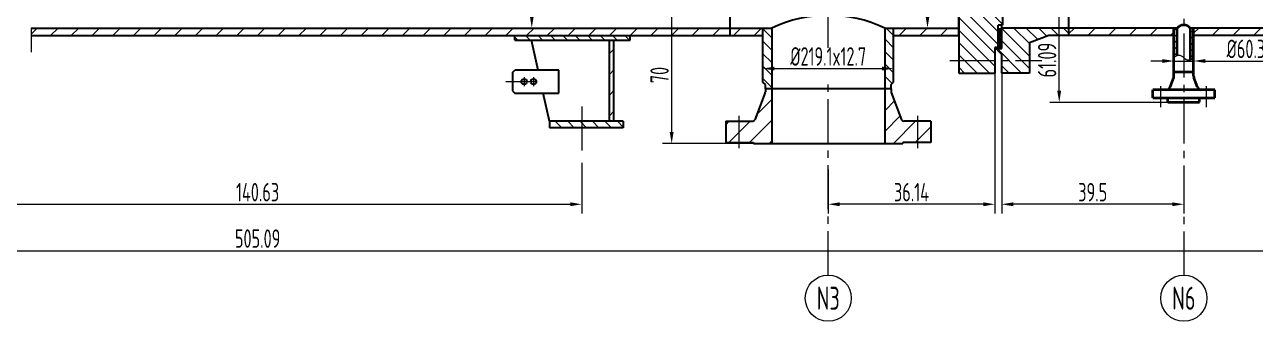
# Model space of a CAD drawing. Header units: millimetres. Extents: x 5765 to 6606, y -201 to 393.
# Drawn here: x 6055.1 to 6322.1, y 157.1 to 221.4 of the extents above; entities that cross this region are included whole.
import ezdxf
from ezdxf.enums import TextEntityAlignment as Align

# ---------------------------------------------------------------- set-up
doc = ezdxf.new("R2010")
doc.units = ezdxf.units.MM
doc.linetypes.add('CENTER2', pattern=[28.575, 19.05, -3.175, 3.175, -3.175])
doc.linetypes.add('PHANTOM2', pattern=[31.75, 15.875, -3.175, 3.175, -3.175, 3.175, -3.175])
for name, color, linetype, lineweight in [('1粗实线', 7, 'Continuous', 35), ('2细实线', 3, 'Continuous', 13), ('3中心线', 1, 'CENTER2', 13), ('5双点划线', 2, 'PHANTOM2', 13), ('6剖面线', 6, 'Continuous', 13), ('7文本', 2, 'Continuous', 13), ('8标注', 3, 'Continuous', 13)]:
    doc.layers.add(name, color=color, linetype=linetype, lineweight=lineweight)
doc.styles.add('lanpec', font='bpec_e.shx', dxfattribs={"width": 0.75, "bigfont": 'hztxt.shx'})
doc.styles.add('lanpec-dim', font='bpec_e.shx', dxfattribs={"width": 0.75})
doc.dimstyles.new('lanpec', dxfattribs={"dimtxt": 4, "dimasz": 2.5, "dimexe": 2, "dimexo": 0, "dimtad": 1, "dimdsep": 46, "dimtxsty": 'lanpec-dim', "dimcen": 2.5, "dimclrd": 256, "dimclre": 256, "dimclrt": 256, "dimazin": 0, "dimtfac": 1, "dimtmove": 0, "dimatfit": 3, "dimfxl": 1, "dimlwd": -1, "dimlwe": -1, "dimarcsym": 0})
doc.dimstyles.new('lanpec$0', dxfattribs={"dimscale": 10, "dimtxt": 4, "dimasz": 2.5, "dimexe": 2, "dimexo": 0, "dimtad": 1, "dimdec": 1, "dimdsep": 46, "dimtxsty": 'lanpec-dim', "dimcen": 0.09, "dimclrd": 256, "dimclre": 256, "dimclrt": 256, "dimadec": 1, "dimazin": 0, "dimtfac": 0.707, "dimtdec": 1, "dimtmove": 0, "dimatfit": 3, "dimfxl": 1, "dimarcsym": 0})

# ---------------------------------------------------------------- blocks, each defined once
blk = doc.blocks.new('*D64')
at = {"layer": '8标注', "transparency": 16777216}
for p, q in [((6165.13, 310.64), (6167.13, 310.64)), ((6165.13, 308.14), (6165.13, 223.14)), ((6165.13, 220.64), (6167.13, 220.64))]:
    blk.add_line(p, q, dxfattribs=at)
for points in [[(6164.72, 308.14), (6165.55, 308.14), (6165.13, 310.64)], [(6164.72, 223.14), (6165.55, 223.14), (6165.13, 220.64)]]:
    blk.add_solid(points, dxfattribs=at)
at = {"layer": 'Defpoints', "color": 0, "transparency": 16777216}
for p in [(6165.13, 310.64), (6165.13, 220.64), (6165.13, 220.64)]:
    blk.add_point(p, dxfattribs=at)
at = {"layer": '8标注', "transparency": 16777216, "insert": (6162.51, 265.64), "char_height": 4, "attachment_point": 5, "rotation": 90, "style": 'lanpec-dim'}
blk.add_mtext('%%C1100', dxfattribs=at)
blk = doc.blocks.new('*D58')
at = {"layer": '8标注', "transparency": 16777216}
for p, q in [((6215.27, 211.86), (6215.27, 213.86)), ((6243.64, 210.47), (6243.64, 213.86)), ((6217.77, 211.86), (6241.14, 211.86))]:
    blk.add_line(p, q, dxfattribs=at)
for points in [[(6217.77, 212.28), (6217.77, 211.45), (6215.27, 211.86)], [(6241.14, 212.28), (6241.14, 211.45), (6243.64, 211.86)]]:
    blk.add_solid(points, dxfattribs=at)
at = {"layer": 'Defpoints', "color": 0, "transparency": 16777216}
for p in [(6215.27, 211.86), (6243.64, 211.86), (6243.64, 210.47)]:
    blk.add_point(p, dxfattribs=at)
at = {"layer": '8标注', "transparency": 16777216, "insert": (6229.45, 214.49), "char_height": 4, "attachment_point": 5, "style": 'lanpec-dim'}
blk.add_mtext('%%C219.1x12.7', dxfattribs=at)
blk = doc.blocks.new('*D63')
at = {"layer": '8标注', "transparency": 16777216}
for p, q in [((6304.46, 213.5), (6304.46, 215.5)), ((6308.73, 212.44), (6308.73, 215.5)), ((6301.96, 213.5), (6299.46, 213.5)), ((6304.46, 213.5), (6308.73, 213.5)), ((6311.23, 213.5), (6334.54, 213.5))]:
    blk.add_line(p, q, dxfattribs=at)
for points in [[(6301.96, 213.91), (6301.96, 213.08), (6304.46, 213.5)], [(6311.23, 213.91), (6311.23, 213.08), (6308.73, 213.5)]]:
    blk.add_solid(points, dxfattribs=at)
at = {"layer": 'Defpoints', "color": 0, "transparency": 16777216}
for p in [(6304.46, 213.5), (6304.46, 213.5), (6308.73, 212.44)]:
    blk.add_point(p, dxfattribs=at)
at = {"layer": '8标注', "transparency": 16777216, "insert": (6324.13, 216.12), "char_height": 4, "attachment_point": 5, "style": 'lanpec-dim'}
blk.add_mtext('%%C60.3x8.74', dxfattribs=at)
blk = doc.blocks.new('管口号')
at = {"layer": '2细实线'}
blk.add_circle((0, 5), 5, dxfattribs=at)
at = {"layer": '7文本', "style": 'lanpec', "width": 0.75}
blk.add_attdef('N', text='', height=5, dxfattribs=at).set_placement((0, 5), align=Align.MIDDLE_CENTER)
blk = doc.blocks.new('*D70')
at = {"layer": '8标注', "transparency": 16777216}
for p, q in [((5853.1, 265.64), (5853.1, 170.43)), ((6358.19, 265.64), (6358.19, 170.43)), ((5855.6, 172.43), (6355.69, 172.43))]:
    blk.add_line(p, q, dxfattribs=at)
for points in [[(5855.6, 172.85), (5855.6, 172.01), (5853.1, 172.43)], [(6355.69, 172.85), (6355.69, 172.01), (6358.19, 172.43)]]:
    blk.add_solid(points, dxfattribs=at)
at = {"layer": 'Defpoints', "color": 0, "transparency": 16777216}
for p in [(5853.1, 265.64), (6358.19, 265.64), (6358.19, 172.43)]:
    blk.add_point(p, dxfattribs=at)
at = {"layer": '8标注', "transparency": 16777216, "insert": (6105.65, 175.05), "char_height": 4, "attachment_point": 5, "style": 'lanpec-dim'}
blk.add_mtext('505.09', dxfattribs=at)
blk = doc.blocks.new('*D41')
at = {"layer": '8标注', "transparency": 16777216}
for p, q in [((6175.96, 191.48), (6175.96, 180.48)), ((6035.33, 182.48), (6035.33, 184.48)), ((6037.83, 182.48), (6173.46, 182.48))]:
    blk.add_line(p, q, dxfattribs=at)
for points in [[(6037.83, 182.9), (6037.83, 182.06), (6035.33, 182.48)], [(6173.46, 182.9), (6173.46, 182.06), (6175.96, 182.48)]]:
    blk.add_solid(points, dxfattribs=at)
at = {"layer": 'Defpoints', "color": 0, "transparency": 16777216}
for p in [(6175.96, 191.48), (6035.33, 182.48), (6175.96, 182.48)]:
    blk.add_point(p, dxfattribs=at)
at = {"layer": '8标注', "transparency": 16777216, "insert": (6105.65, 185.1), "char_height": 4, "attachment_point": 5, "style": 'lanpec-dim'}
blk.add_mtext('140.63', dxfattribs=at)
blk = doc.blocks.new('*D43')
at = {"layer": '8标注', "transparency": 16777216}
for p, q in [((6267.09, 210.89), (6267.09, 180.48)), ((6306.59, 188.56), (6306.59, 180.48)), ((6304.09, 182.48), (6269.59, 182.48))]:
    blk.add_line(p, q, dxfattribs=at)
for points in [[(6269.59, 182.9), (6269.59, 182.06), (6267.09, 182.48)], [(6304.09, 182.9), (6304.09, 182.06), (6306.59, 182.48)]]:
    blk.add_solid(points, dxfattribs=at)
at = {"layer": 'Defpoints', "color": 0, "transparency": 16777216}
for p in [(6267.09, 210.89), (6306.59, 188.56), (6267.09, 182.48)]:
    blk.add_point(p, dxfattribs=at)
at = {"layer": '8标注', "transparency": 16777216, "insert": (6286.84, 185.1), "char_height": 4, "attachment_point": 5, "style": 'lanpec-dim'}
blk.add_mtext('39.5', dxfattribs=at)
blk = doc.blocks.new('*D44')
at = {"layer": '8标注', "transparency": 16777216}
for p, q in [((6265.59, 210.89), (6265.59, 180.48)), ((6229.45, 190), (6229.45, 180.48)), ((6263.09, 182.48), (6231.95, 182.48))]:
    blk.add_line(p, q, dxfattribs=at)
for points in [[(6231.95, 182.9), (6231.95, 182.06), (6229.45, 182.48)], [(6263.09, 182.9), (6263.09, 182.06), (6265.59, 182.48)]]:
    blk.add_solid(points, dxfattribs=at)
at = {"layer": 'Defpoints', "color": 0, "transparency": 16777216}
for p in [(6265.59, 210.89), (6229.45, 190), (6229.45, 182.48)]:
    blk.add_point(p, dxfattribs=at)
at = {"layer": '8标注', "transparency": 16777216, "insert": (6247.52, 185.1), "char_height": 4, "attachment_point": 5, "style": 'lanpec-dim'}
blk.add_mtext('36.14', dxfattribs=at)
blk = doc.blocks.new('*D52')
at = {"layer": '8标注', "transparency": 16777216}
for p, q in [((6201.42, 265.64), (6193.48, 265.64)), ((6195.48, 198.14), (6195.48, 263.14)), ((6214.39, 195.64), (6193.48, 195.64))]:
    blk.add_line(p, q, dxfattribs=at)
for points in [[(6195.06, 263.14), (6195.9, 263.14), (6195.48, 265.64)], [(6195.06, 198.14), (6195.9, 198.14), (6195.48, 195.64)]]:
    blk.add_solid(points, dxfattribs=at)
at = {"layer": 'Defpoints', "color": 0, "transparency": 16777216}
for p in [(6195.48, 265.64), (6201.42, 265.64), (6214.39, 195.64)]:
    blk.add_point(p, dxfattribs=at)
at = {"layer": '8标注', "transparency": 16777216, "insert": (6192.86, 210.46), "char_height": 4, "attachment_point": 5, "rotation": 90, "style": 'lanpec-dim'}
blk.add_mtext('70', dxfattribs=at)
blk = doc.blocks.new('*D54')
at = {"layer": '8标注', "transparency": 16777216}
for p, q in [((6278.22, 265.64), (6281.56, 265.64)), ((6279.56, 207.05), (6279.56, 263.14)), ((6303.94, 204.55), (6277.56, 204.55))]:
    blk.add_line(p, q, dxfattribs=at)
for points in [[(6279.14, 263.14), (6279.98, 263.14), (6279.56, 265.64)], [(6279.14, 207.05), (6279.98, 207.05), (6279.56, 204.55)]]:
    blk.add_solid(points, dxfattribs=at)
at = {"layer": 'Defpoints', "color": 0, "transparency": 16777216}
for p in [(6278.22, 265.64), (6279.56, 265.64), (6303.94, 204.55)]:
    blk.add_point(p, dxfattribs=at)
at = {"layer": '8标注', "transparency": 16777216, "insert": (6276.94, 213.7), "char_height": 4, "attachment_point": 5, "rotation": 90, "style": 'lanpec-dim'}
blk.add_mtext('61.09', dxfattribs=at)
blk = doc.blocks.new('*D72')
at = {"layer": '8标注', "transparency": 16777216}
for p, q in [((6250.98, 310.64), (6252.98, 310.64)), ((6250.98, 308.14), (6250.98, 223.14)), ((6250.98, 220.64), (6252.98, 220.64))]:
    blk.add_line(p, q, dxfattribs=at)
for points in [[(6250.57, 308.14), (6251.4, 308.14), (6250.98, 310.64)], [(6250.57, 223.14), (6251.4, 223.14), (6250.98, 220.64)]]:
    blk.add_solid(points, dxfattribs=at)
at = {"layer": 'Defpoints', "color": 0, "transparency": 16777216}
for p in [(6250.98, 310.64), (6250.98, 220.64), (6250.98, 220.64)]:
    blk.add_point(p, dxfattribs=at)
at = {"layer": '8标注', "transparency": 16777216, "insert": (6248.36, 265.64), "char_height": 4, "attachment_point": 5, "rotation": 90, "style": 'lanpec-dim'}
blk.add_mtext('%%C1100', dxfattribs=at)

msp = doc.modelspace()

# ---------------------------------------------------------------- hatches: boundary and pattern name
at = {"layer": '6剖面线'}
h = msp.add_hatch(dxfattribs=at)
h.set_pattern_fill('ANSI31', color=256, scale=0.6, angle=90, style=0)
h.set_pattern_definition([(135, (737.68, -334.82), (-1.3470384, -1.3470384), [])])
h.paths.add_polyline_path([(6257.794, 320.391), (6265.594, 320.391), (6265.594, 317.641), (6257.794, 317.641)])
h.paths.add_polyline_path([(6257.794, 312.241), (6257.794, 317.641), (6265.594, 317.641), (6265.594, 314.891), (6266.294, 314.891), (6266.294, 310.891), (6266.294, 309.991), (6267.294, 309.991), (6267.294, 300.641), (6257.794, 300.641)])
h.paths.add_polyline_path([(6257.794, 300.641), (6267.294, 300.641), (6267.294, 290.641), (6257.794, 290.641)])
h.paths.add_polyline_path([(6257.794, 290.641), (6267.294, 290.641), (6267.294, 280.641), (6257.794, 280.641)])
h.paths.add_polyline_path([(6257.794, 280.641), (6267.294, 280.641), (6267.294, 270.641), (6257.794, 270.641)])
h.paths.add_polyline_path([(6257.794, 270.641), (6267.294, 270.641), (6267.294, 265.641), (6257.794, 265.641)])
h.paths.add_polyline_path([(6257.794, 265.641), (6267.294, 265.641), (6267.294, 260.641), (6257.794, 260.641)])
h.paths.add_polyline_path([(6257.794, 260.641), (6267.294, 260.641), (6267.294, 250.641), (6257.794, 250.641)])
h.paths.add_polyline_path([(6257.794, 250.641), (6267.294, 250.641), (6267.294, 240.641), (6257.794, 240.641)])
h.paths.add_polyline_path([(6257.794, 240.641), (6267.294, 240.641), (6267.294, 230.641), (6257.794, 230.641)])
h.paths.add_polyline_path([(6257.794, 230.641), (6267.294, 230.641), (6267.294, 221.291), (6266.294, 221.291), (6266.294, 216.391), (6265.594, 216.391), (6265.594, 213.641), (6257.794, 213.641)])
h.paths.add_polyline_path([(6257.794, 213.641), (6265.594, 213.641), (6265.594, 210.891), (6257.794, 210.891)])
h = msp.add_hatch(dxfattribs=at)
h.set_pattern_fill('ANSI31', color=256, style=0)
h.set_pattern_definition([(45, (4715.4143, 1244.5037), (-2.245064, 2.245064), [])])
h.paths.add_polyline_path([(6257.794, 220.641), (6243.637, 220.641), (6243.637, 219.041), (6257.794, 219.041)])
h.paths.add_polyline_path([(6215.269, 219.041), (6215.269, 220.641), (6056.542, 220.641), (6056.542, 219.041), (6129.221, 219.041), (6130.135, 219.041), (6131.849, 219.041), (6133.703, 219.041), (6134.477, 219.041)])
h = msp.add_hatch(dxfattribs=at)
h.set_pattern_fill('ANSI31', color=256, scale=0.6, angle=90, style=0)
h.set_pattern_definition([(135, (6175.0144, 218.5868), (-1.34704, -1.34704), [])])
h.paths.add_polyline_path([(6178.828, 219.041), (6173.573, 219.041), (6173.573, 218.041), (6178.828, 218.041)])
h.paths.add_polyline_path([(6173.573, 218.041), (6173.573, 219.041), (6161.463, 219.041), (6161.463, 218.041)])
h.paths.add_polyline_path([(6178.828, 219.041), (6178.828, 218.041), (6186.463, 218.041), (6186.463, 219.041)])
h = msp.add_hatch(dxfattribs=at)
h.set_pattern_fill('ANSI31', color=256, scale=0.6, angle=90, style=0)
h.set_pattern_definition([(135, (6215.4734, 212.175), (-1.34704, -1.34704), [])])
h.paths.add_polyline_path([(6215.803, 220.641), (6215.269, 220.641), (6215.269, 208.936), (6215.803, 208.402)])
h.paths.add_polyline_path([(6243.637, 220.641), (6243.103, 220.641), (6243.103, 208.402), (6243.637, 208.936)])
h.paths.add_polyline_path([(6217.203, 207.441), (6215.803, 207.441), (6215.803, 220.641), (6217.203, 220.641)])
h.paths.add_polyline_path([(6243.103, 207.441), (6241.703, 207.441), (6241.703, 220.641), (6243.103, 220.641)])
h = msp.add_hatch(dxfattribs=at)
h.set_pattern_fill('ANSI31', color=256, scale=0.6, angle=90, style=0)
h.set_pattern_definition([(135, (6011.8317, 1251.7238), (-1.3470384, -1.3470384), [])])
h.paths.add_polyline_path([(6281.594, 220.641), (6281.594, 219.041), (6277.294, 219.041), (6273.094, 217.441), (6273.094, 213.641), (6267.094, 213.641), (6267.094, 214.891), (6266.094, 215.891), (6266.094, 216.241), (6267.094, 216.241), (6267.094, 220.641)])
h.paths.add_polyline_path([(6273.094, 213.641), (6273.094, 210.891), (6267.094, 210.891), (6267.094, 213.641)])
h = msp.add_hatch(dxfattribs=at)
h.set_pattern_fill('ANSI37', color=256, scale=0.1, style=0)
h.set_pattern_definition([(315, (-65366.11156, 31996.35342), (-0.224506403, -0.224506403), []), (225, (-65366.11156, 31996.35342), (-0.224506403, 0.224506403), [])])
h.paths.add_polyline_path([(6267.094, 216.391), (6266.294, 216.391), (6266.294, 220.391), (6267.094, 220.391)])
h = msp.add_hatch(dxfattribs=at)
h.set_pattern_fill('ANSI31', color=256, style=0)
h.set_pattern_definition([(45, (6011.8317, 1251.7238), (-2.245064, 2.245064), [])])
h.paths.add_polyline_path([(6308.73, 219.041), (6308.73, 220.641), (6331.594, 220.641), (6331.594, 219.041)])
h.paths.add_polyline_path([(6304.458, 220.641), (6304.458, 219.041), (6281.594, 219.041), (6281.594, 220.641)])
h = msp.add_hatch(dxfattribs=at)
h.set_pattern_fill('ANSI31', color=256, scale=0.3, style=0)
h.set_pattern_definition([(45, (4366.41915, 1250.8728), (-0.6735192, 0.6735192), [])])
h.paths.add_polyline_path([(6308.01, 213.701, 0.1674325), (6308.73, 214.189), (6308.73, 220.641), (6308.01, 220.641)])
h.paths.add_polyline_path([(6304.458, 214.189, -0.1674325), (6305.178, 214.677), (6305.178, 220.641), (6304.458, 220.641)])
h = msp.add_hatch(dxfattribs=at)
h.set_pattern_fill('ANSI31', color=256, style=0)
h.set_pattern_definition([(45, (4759.7655, 1244.5037), (-2.245064, 2.245064), [])])
h.paths.add_polyline_path([(6182.963, 218.041), (6181.963, 218.041), (6181.963, 200.441), (6182.963, 200.441)])
h = msp.add_hatch(dxfattribs=at)
h.set_pattern_fill('ANSI31', color=256, style=0)
h.set_pattern_definition([(45, (5997.5317, 1251.7238), (-2.245064, 2.245064), [])])
h.paths.add_polyline_path([(6248.823, 200.451), (6247.323, 200.451), (6247.323, 195.841), (6248.823, 195.841)])
h.paths.add_polyline_path([(6250.323, 200.451), (6248.823, 200.451), (6248.823, 195.841), (6250.323, 195.841)])
h.paths.add_polyline_path([(6247.323, 195.841), (6245.643, 195.841), (6245.643, 195.641), (6241.703, 195.641), (6241.703, 207.441), (6243.103, 207.441), (6243.103, 206.833, 0.09138), (6243.136, 206.655), (6245.38, 200.772, 0.3110597), (6245.847, 200.451), (6247.323, 200.451)])
h.paths.add_polyline_path([(6251.703, 195.841), (6250.323, 195.841), (6250.323, 200.451), (6251.703, 200.451)])
h.paths.add_polyline_path([(6217.203, 195.641), (6213.263, 195.641), (6213.263, 195.841), (6210.083, 195.841), (6210.083, 200.451), (6213.059, 200.451, 0.3110597), (6213.526, 200.772), (6215.77, 206.655, 0.09138), (6215.803, 206.833), (6215.803, 207.441), (6217.203, 207.441)])
h.paths.add_polyline_path([(6210.083, 195.841), (6207.203, 195.841), (6207.203, 200.451), (6210.083, 200.451)])
h = msp.add_hatch(dxfattribs=at)
h.set_pattern_fill('ANSI31', color=256, scale=0.6, angle=90, style=0)
h.set_pattern_definition([(135, (4759.7655, 1244.5037), (-1.3470384, -1.3470384), [])])
h.paths.add_polyline_path([(6184.963, 199.041), (6184.963, 200.441), (6175.963, 200.441), (6175.963, 199.041)])
h.paths.add_polyline_path([(6175.963, 199.041), (6175.963, 200.441), (6168.963, 200.441), (6168.963, 199.041)])

# ---------------------------------------------------------------- linework, layer by layer
for p, q in [((6208.127, 312.241), (6208.127, 219.041)), ((6257.794, 219.041), (6257.794, 312.241)), ((6257.794, 312.241), (6257.794, 210.891)), ((6267.294, 309.991), (6267.294, 221.291)), ((6281.594, 265.641), (6281.594, 219.041)), ((6056.542, 220.641), (6217.203, 220.641)), ((6056.542, 219.041), (6129.221, 219.041)), ((6129.221, 219.041), (6215.269, 219.041)), ((6161.463, 218.041), (6161.463, 219.041)), ((6186.463, 218.041), (6186.463, 219.041)), ((6215.269, 208.936), (6215.269, 220.641)), ((6217.203, 220.641), (6217.203, 195.641)), ((6241.703, 220.641), (6257.794, 220.641)), ((6241.703, 220.641), (6241.703, 195.641)), ((6243.637, 208.936), (6243.637, 220.641)), ((6243.637, 219.041), (6257.794, 219.041)), ((6267.294, 221.291), (6266.294, 221.291)), ((6266.294, 216.391), (6266.294, 221.291)), ((6267.094, 216.241), (6267.094, 221.291)), ((6281.594, 220.641), (6267.094, 220.641)), ((6277.294, 219.041), (6273.094, 217.441)), ((6281.594, 219.041), (6277.294, 219.041)), ((6305.178, 220.641), (6281.594, 220.641)), ((6304.458, 219.041), (6281.594, 219.041)), ((6331.594, 220.641), (6308.01, 220.641)), ((6331.594, 219.041), (6308.73, 219.041)), ((6161.463, 218.041), (6173.573, 218.041)), ((6166.509, 211.541), (6165.071, 218.041)), ((6173.573, 218.041), (6186.463, 218.041)), ((6181.963, 200.441), (6181.963, 218.041)), ((6182.963, 200.441), (6182.963, 218.041)), ((6266.294, 216.391), (6265.594, 216.391)), ((6266.294, 216.391), (6265.594, 216.391)), ((6265.594, 216.391), (6265.594, 210.891)), ((6266.094, 215.891), (6266.094, 216.391)), ((6273.094, 217.441), (6273.094, 210.891)), ((6266.094, 216.241), (6267.094, 216.241)), ((6266.094, 215.891), (6267.094, 214.891)), ((6267.094, 210.891), (6267.094, 214.891)), ((6215.803, 208.402), (6215.269, 208.936)), ((6215.803, 207.441), (6215.803, 208.402)), ((6215.803, 207.441), (6215.803, 208.402)), ((6243.103, 208.402), (6243.637, 208.936)), ((6243.103, 207.441), (6243.103, 208.402)), ((6243.103, 207.441), (6243.103, 208.402)), ((6257.794, 210.891), (6265.594, 210.891)), ((6273.094, 210.891), (6267.094, 210.891)), ((6168.963, 200.441), (6167.614, 206.541)), ((6215.77, 206.655), (6213.526, 200.772)), ((6243.103, 207.441), (6215.803, 207.441)), ((6215.803, 207.441), (6215.803, 206.833)), ((6243.103, 207.441), (6243.103, 206.833)), ((6243.136, 206.655), (6245.38, 200.772)), ((6184.963, 200.441), (6168.963, 200.441)), ((6168.963, 200.441), (6168.963, 199.041)), ((6184.963, 200.441), (6184.963, 199.041)), ((6207.203, 200.451), (6207.203, 195.841)), ((6207.203, 200.451), (6213.059, 200.451)), ((6251.703, 200.451), (6245.847, 200.451)), ((6251.703, 200.451), (6251.703, 195.841)), ((6184.963, 199.041), (6168.963, 199.041)), ((6184.963, 199.041), (6168.963, 199.041)), ((6207.203, 195.841), (6213.263, 195.841)), ((6213.263, 195.841), (6213.263, 195.641)), ((6213.263, 195.641), (6245.643, 195.641)), ((6251.703, 195.841), (6245.643, 195.841)), ((6245.643, 195.841), (6245.643, 195.641))]:
    msp.add_line(p, q)
at = {"ltscale": 2}
for p, q in [((6160.963, 211.041), (6161.463, 211.541)), ((6160.963, 211.041), (6160.963, 207.041)), ((6170.963, 211.541), (6161.463, 211.541)), ((6170.963, 206.541), (6170.963, 211.541)), ((6160.963, 207.041), (6161.463, 206.541)), ((6161.463, 206.541), (6170.963, 206.541))]:
    msp.add_line(p, q, dxfattribs=at)
msp.add_lwpolyline([(6266.294, 216.391), (6267.094, 216.391), (6267.094, 220.391), (6266.294, 220.391), (6266.294, 216.391)])
at = {"ltscale": 3}
for centre in [(6163.463, 209.041), (6165.517, 209.041)]:
    msp.add_circle(centre, 0.6, dxfattribs=at)
for centre, radius, start, end in [((6229.453, 194.93), 28.48, 64.52399, 115.47601), ((6215.303, 206.833), 0.5, 339.11524, 0), ((6243.603, 206.833), 0.5, 180, 200.88476), ((6213.059, 200.951), 0.5, 270, 339.11524), ((6245.847, 200.951), 0.5, 200.88476, 270)]:
    msp.add_arc(centre, radius, start, end)
at = {"layer": '1粗实线', "ltscale": 0.5}
for p, q in [((6304.458, 211.055), (6304.458, 220.641)), ((6305.178, 214.677), (6305.178, 220.641)), ((6308.01, 220.641), (6308.01, 213.701)), ((6308.73, 211.055), (6308.73, 220.641)), ((6304.458, 210.205), (6304.458, 211.055)), ((6308.73, 211.055), (6304.458, 211.055)), ((6308.73, 210.205), (6308.73, 211.055)), ((6303.625, 207.809), (6304.408, 209.928)), ((6309.562, 207.809), (6308.779, 209.928)), ((6313.314, 207.287), (6299.874, 207.287)), ((6299.874, 205.495), (6299.874, 207.287)), ((6313.314, 205.495), (6313.314, 207.287)), ((6299.874, 205.495), (6313.314, 205.495)), ((6303.162, 204.555), (6303.162, 205.495)), ((6303.162, 204.555), (6310.026, 204.555)), ((6310.026, 204.555), (6310.026, 205.495))]:
    msp.add_line(p, q, dxfattribs=at)
for centre, radius, start, end in [((6306.594, 219.437), 1.858, 40.35736, 139.64264), ((6303.658, 210.205), 0.8, 339.71987, 0), ((6309.53, 210.205), 0.8, 180, 200.28013), ((6302.875, 208.087), 0.8, 270, 339.71987), ((6310.313, 208.087), 0.8, 200.28013, 270)]:
    msp.add_arc(centre, radius, start, end, dxfattribs=at)
at = {"layer": '2细实线'}
msp.add_lwpolyline([(6308.73, 214.189, -0.5), (6306.594, 214.189, 0.5), (6304.458, 214.189, 0.5)], format="xyb", dxfattribs=at)
at = {"layer": '3中心线', "ltscale": 0.5}
for p, q in [((6306.594, 348.03), (6306.594, 167.132)), ((6229.453, 216.362), (6229.453, 265.641)), ((6255.827, 213.641), (6275.765, 213.641)), ((6159.52, 209.041), (6166.29, 209.041)), ((6163.463, 210.004), (6163.463, 208.077)), ((6165.517, 210.004), (6165.517, 208.077)), ((6229.453, 167.132), (6229.453, 208.394)), ((6301.642, 203.476), (6301.642, 208.087)), ((6311.546, 203.476), (6311.546, 208.087)), ((6175.963, 203.673), (6175.963, 193.102)), ((6210.083, 201.641), (6210.083, 194.651)), ((6248.823, 201.641), (6248.823, 194.651))]:
    msp.add_line(p, q, dxfattribs=at)
at = {"layer": '5双点划线'}
msp.add_line((6056.542, 315.863), (6056.542, 215.419), dxfattribs=at)

# ---------------------------------------------------------------- block references
at = {"layer": '8标注'}
for p, values in [((6229.453, 157.132), {'N': 'N3'}), ((6306.594, 157.132), {'N': 'N6'})]:
    msp.add_blockref('管口号', p, dxfattribs=at).add_auto_attribs(values)

# ---------------------------------------------------------------- dimensions: what is measured, and where the dimension line sits
for base, p1, p2, picture, middle in [((6165.133, 220.641), (6165.133, 310.641), (6165.133, 220.641), '*D64', (6162.508, 265.641)), ((6250.983, 220.641), (6250.983, 310.641), (6250.983, 220.641), '*D72', (6248.358, 265.641))]:
    dim = msp.add_linear_dim(base=base, p1=p1, p2=p2, angle=90, text='%%C1100', dimstyle='lanpec', dxfattribs=at)
    dim.commit()
    dim.dimension.update_dxf_attribs({"geometry": picture, "text_midpoint": middle})
for base, p1, p2, picture, middle in [((6358.194, 172.43), (5853.103, 265.641), (6358.194, 265.641), '*D70', (6105.648, 175.055)), ((6175.963, 182.48), (6035.333, 182.48), (6175.963, 191.482), '*D41', (6105.648, 185.105))]:
    dim = msp.add_linear_dim(base=base, p1=p1, p2=p2, dimstyle='lanpec$0', override={"dimscale": 1, "dimdec": 2, "dimcen": 2.5, "dimadec": 2, "dimtfac": 1, "dimtdec": 2, "dimlwd": 65535, "dimlwe": 65535}, dxfattribs=at)
    dim.commit()
    dim.dimension.update_dxf_attribs({"geometry": picture, "text_midpoint": middle})
for base, p1, p2, picture, middle in [((6195.48, 265.641), (6214.387, 195.641), (6201.423, 265.641), '*D52', (6195.48, 210.462)), ((6279.56, 265.641), (6303.943, 204.555), (6278.22, 265.641), '*D54', (6279.56, 213.7))]:
    dim = msp.add_linear_dim(base=base, p1=p1, p2=p2, angle=90, dimstyle='lanpec$0', override={"dimscale": 1, "dimdec": 2, "dimcen": 2.5, "dimadec": 2, "dimtfac": 1, "dimtdec": 2, "dimlwd": 65535, "dimlwe": 65535}, dxfattribs=at)
    dim.commit()
    dim.dimension.update_dxf_attribs({"geometry": picture, "text_midpoint": middle, "dimtype": 160})
dim = msp.add_linear_dim(base=(6243.637, 211.862), p1=(6215.269, 211.862), p2=(6243.637, 210.472), text='%%C219.1x12.7', dimstyle='lanpec', dxfattribs=at)
dim.commit()
dim.dimension.update_dxf_attribs({"geometry": '*D58', "text_midpoint": (6229.453, 214.487)})
dim = msp.add_linear_dim(base=(6304.458, 213.498), p1=(6308.73, 212.44), p2=(6304.458, 213.498), angle=180, text='%%C60.3x8.74', dimstyle='lanpec', dxfattribs=at)
dim.commit()
dim.dimension.update_dxf_attribs({"geometry": '*D63', "text_midpoint": (6324.133, 213.498), "dimtype": 160})
for base, p1, p2, picture, middle in [((6229.453, 182.48), (6265.594, 210.891), (6229.453, 190), '*D44', (6247.523, 185.105)), ((6267.094, 182.48), (6306.594, 188.56), (6267.094, 210.891), '*D43', (6286.844, 185.105))]:
    dim = msp.add_linear_dim(base=base, p1=p1, p2=p2, angle=180, dimstyle='lanpec$0', override={"dimscale": 1, "dimdec": 2, "dimcen": 2.5, "dimadec": 2, "dimtfac": 1, "dimtdec": 2, "dimlwd": 65535, "dimlwe": 65535}, dxfattribs=at)
    dim.commit()
    dim.dimension.update_dxf_attribs({"geometry": picture, "text_midpoint": middle})

doc.saveas('drawing.dxf')
